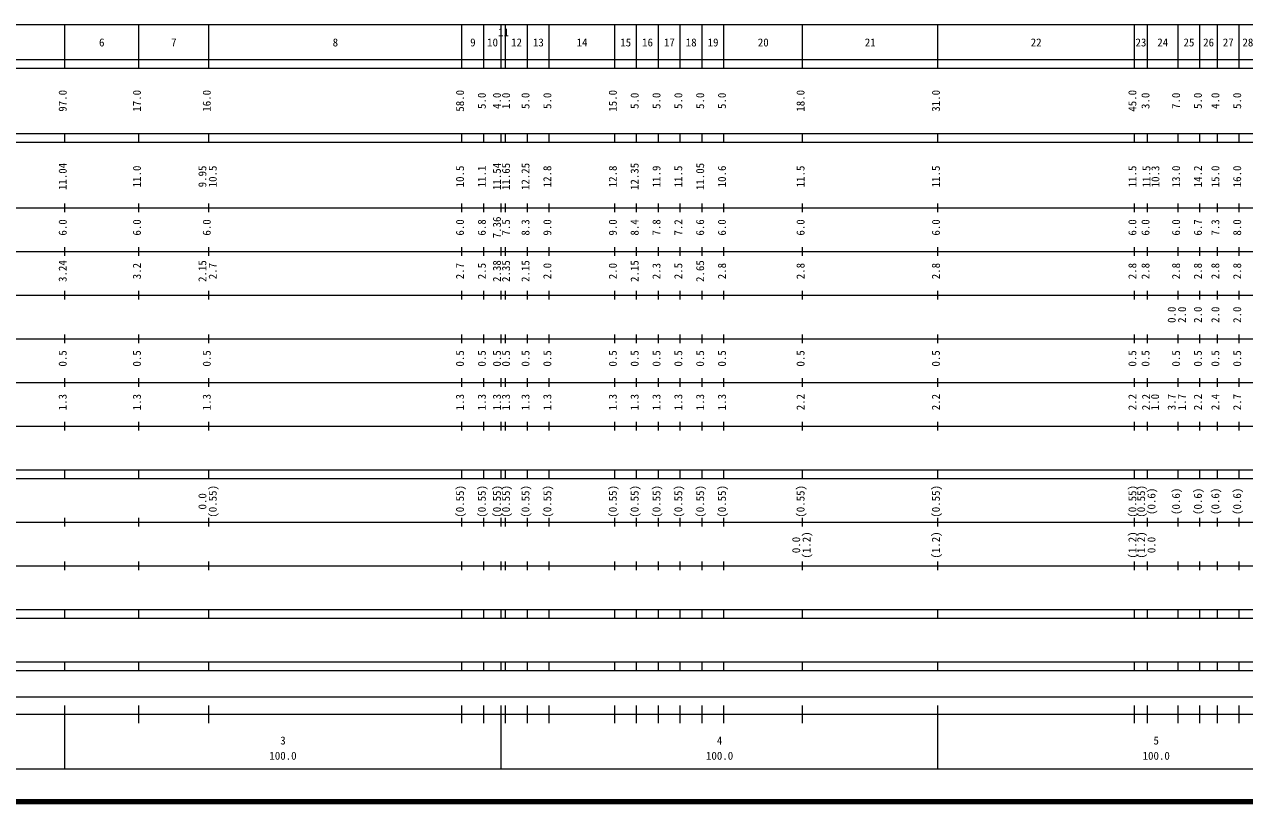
# Model space of a CAD drawing. Units: millimetres on the paper, enlarged 1000 times. Extents: x 40000 to 680000, y 20000 to 380000.
# Drawn here: x 258778 to 538242, y 20000 to 198000 of the extents above; entities that cross this region are included whole.
import ezdxf
from ezdxf.enums import TextEntityAlignment as Align

# ---------------------------------------------------------------- set-up
doc = ezdxf.new("R2010")
doc.units = ezdxf.units.MM
doc.header["$LTSCALE"] = 1000
doc.layers.add('M-TTL', color=2, linetype='Continuous', lineweight=140)
doc.layers.add('M-TTL-BAND', color=7, linetype='Continuous', lineweight=13)
doc.styles.add('ＭＳ ゴシック', font='')
doc.styles.get('ＭＳ ゴシック').set_extended_font_data('MS Gothic')

msp = doc.modelspace()

# ---------------------------------------------------------------- linework, layer by layer
at = {"layer": 'M-TTL'}
msp.add_line((40000, 20000), (680000, 20000), dxfattribs=at)
at = {"layer": 'M-TTL-BAND'}
for p, q in [((68000, 198000), (579000, 198000)), ((268000, 188000), (268000, 198000)), ((285000, 188000), (285000, 198000)), ((301000, 188000), (301000, 198000)), ((359000, 188000), (359000, 198000)), ((364000, 188000), (364000, 198000)), ((368000, 188000), (368000, 198000)), ((369000, 188000), (369000, 198000)), ((374000, 188000), (374000, 198000)), ((379000, 188000), (379000, 198000)), ((394000, 188000), (394000, 198000)), ((399000, 188000), (399000, 198000)), ((404000, 188000), (404000, 198000)), ((409000, 188000), (409000, 198000)), ((414000, 188000), (414000, 198000)), ((419000, 188000), (419000, 198000)), ((437000, 188000), (437000, 198000)), ((468000, 188000), (468000, 198000)), ((513000, 188000), (513000, 198000)), ((516000, 188000), (516000, 198000)), ((523000, 188000), (523000, 198000)), ((528000, 188000), (528000, 198000)), ((532000, 188000), (532000, 198000)), ((537000, 188000), (537000, 198000)), ((40000, 190000), (579000, 190000)), ((40000, 188000), (579000, 188000)), ((40000, 173000), (579000, 173000)), ((40000, 171000), (579000, 171000)), ((268000, 171000), (268000, 173000)), ((285000, 171000), (285000, 173000)), ((301000, 171000), (301000, 173000)), ((359000, 171000), (359000, 173000)), ((364000, 171000), (364000, 173000)), ((368000, 171000), (368000, 173000)), ((369000, 171000), (369000, 173000)), ((374000, 171000), (374000, 173000)), ((379000, 171000), (379000, 173000)), ((394000, 171000), (394000, 173000)), ((399000, 171000), (399000, 173000)), ((404000, 171000), (404000, 173000)), ((409000, 171000), (409000, 173000)), ((414000, 171000), (414000, 173000)), ((419000, 171000), (419000, 173000)), ((437000, 171000), (437000, 173000)), ((468000, 171000), (468000, 173000)), ((513000, 171000), (513000, 173000)), ((516000, 171000), (516000, 173000)), ((523000, 171000), (523000, 173000)), ((528000, 171000), (528000, 173000)), ((532000, 171000), (532000, 173000)), ((537000, 171000), (537000, 173000)), ((268000, 155000), (268000, 157000)), ((285000, 155000), (285000, 157000)), ((301000, 155000), (301000, 157000)), ((359000, 155000), (359000, 157000)), ((364000, 155000), (364000, 157000)), ((368000, 155000), (368000, 157000)), ((369000, 155000), (369000, 157000)), ((374000, 155000), (374000, 157000)), ((379000, 155000), (379000, 157000)), ((394000, 155000), (394000, 157000)), ((399000, 155000), (399000, 157000)), ((404000, 155000), (404000, 157000)), ((409000, 155000), (409000, 157000)), ((414000, 155000), (414000, 157000)), ((419000, 155000), (419000, 157000)), ((437000, 155000), (437000, 157000)), ((468000, 155000), (468000, 157000)), ((513000, 155000), (513000, 157000)), ((516000, 155000), (516000, 157000)), ((523000, 155000), (523000, 157000)), ((528000, 155000), (528000, 157000)), ((532000, 155000), (532000, 157000)), ((537000, 155000), (537000, 157000)), ((40000, 156000), (579000, 156000)), ((46000, 146000), (579000, 146000)), ((268000, 145000), (268000, 147000)), ((285000, 145000), (285000, 147000)), ((301000, 145000), (301000, 147000)), ((359000, 145000), (359000, 147000)), ((364000, 145000), (364000, 147000)), ((368000, 145000), (368000, 147000)), ((369000, 145000), (369000, 147000)), ((374000, 145000), (374000, 147000)), ((379000, 145000), (379000, 147000)), ((394000, 145000), (394000, 147000)), ((399000, 145000), (399000, 147000)), ((404000, 145000), (404000, 147000)), ((409000, 145000), (409000, 147000)), ((414000, 145000), (414000, 147000)), ((419000, 145000), (419000, 147000)), ((437000, 145000), (437000, 147000)), ((468000, 145000), (468000, 147000)), ((513000, 145000), (513000, 147000)), ((516000, 145000), (516000, 147000)), ((523000, 145000), (523000, 147000)), ((528000, 145000), (528000, 147000)), ((532000, 145000), (532000, 147000)), ((537000, 145000), (537000, 147000)), ((268000, 135000), (268000, 137000)), ((285000, 135000), (285000, 137000)), ((301000, 135000), (301000, 137000)), ((359000, 135000), (359000, 137000)), ((364000, 135000), (364000, 137000)), ((368000, 135000), (368000, 137000)), ((369000, 135000), (369000, 137000)), ((374000, 135000), (374000, 137000)), ((379000, 135000), (379000, 137000)), ((394000, 135000), (394000, 137000)), ((399000, 135000), (399000, 137000)), ((404000, 135000), (404000, 137000)), ((409000, 135000), (409000, 137000)), ((414000, 135000), (414000, 137000)), ((419000, 135000), (419000, 137000)), ((437000, 135000), (437000, 137000)), ((468000, 135000), (468000, 137000)), ((513000, 135000), (513000, 137000)), ((516000, 135000), (516000, 137000)), ((523000, 135000), (523000, 137000)), ((528000, 135000), (528000, 137000)), ((532000, 135000), (532000, 137000)), ((537000, 135000), (537000, 137000)), ((52000, 136000), (579000, 136000)), ((46000, 126000), (579000, 126000)), ((268000, 125000), (268000, 127000)), ((285000, 125000), (285000, 127000)), ((301000, 125000), (301000, 127000)), ((359000, 125000), (359000, 127000)), ((364000, 125000), (364000, 127000)), ((368000, 125000), (368000, 127000)), ((369000, 125000), (369000, 127000)), ((374000, 125000), (374000, 127000)), ((379000, 125000), (379000, 127000)), ((394000, 125000), (394000, 127000)), ((399000, 125000), (399000, 127000)), ((404000, 125000), (404000, 127000)), ((409000, 125000), (409000, 127000)), ((414000, 125000), (414000, 127000)), ((419000, 125000), (419000, 127000)), ((437000, 125000), (437000, 127000)), ((468000, 125000), (468000, 127000)), ((513000, 125000), (513000, 127000)), ((516000, 125000), (516000, 127000)), ((523000, 125000), (523000, 127000)), ((528000, 125000), (528000, 127000)), ((532000, 125000), (532000, 127000)), ((537000, 125000), (537000, 127000)), ((52000, 116000), (579000, 116000)), ((268000, 115000), (268000, 117000)), ((285000, 115000), (285000, 117000)), ((301000, 115000), (301000, 117000)), ((359000, 115000), (359000, 117000)), ((364000, 115000), (364000, 117000)), ((368000, 115000), (368000, 117000)), ((369000, 115000), (369000, 117000)), ((374000, 115000), (374000, 117000)), ((379000, 115000), (379000, 117000)), ((394000, 115000), (394000, 117000)), ((399000, 115000), (399000, 117000)), ((404000, 115000), (404000, 117000)), ((409000, 115000), (409000, 117000)), ((414000, 115000), (414000, 117000)), ((419000, 115000), (419000, 117000)), ((437000, 115000), (437000, 117000)), ((468000, 115000), (468000, 117000)), ((513000, 115000), (513000, 117000)), ((516000, 115000), (516000, 117000)), ((523000, 115000), (523000, 117000)), ((528000, 115000), (528000, 117000)), ((532000, 115000), (532000, 117000)), ((537000, 115000), (537000, 117000)), ((268000, 105000), (268000, 107000)), ((285000, 105000), (285000, 107000)), ((301000, 105000), (301000, 107000)), ((359000, 105000), (359000, 107000)), ((364000, 105000), (364000, 107000)), ((368000, 105000), (368000, 107000)), ((369000, 105000), (369000, 107000)), ((374000, 105000), (374000, 107000)), ((379000, 105000), (379000, 107000)), ((394000, 105000), (394000, 107000)), ((399000, 105000), (399000, 107000)), ((404000, 105000), (404000, 107000)), ((409000, 105000), (409000, 107000)), ((414000, 105000), (414000, 107000)), ((419000, 105000), (419000, 107000)), ((437000, 105000), (437000, 107000)), ((468000, 105000), (468000, 107000)), ((513000, 105000), (513000, 107000)), ((516000, 105000), (516000, 107000)), ((523000, 105000), (523000, 107000)), ((528000, 105000), (528000, 107000)), ((532000, 105000), (532000, 107000)), ((537000, 105000), (537000, 107000)), ((46000, 106000), (579000, 106000)), ((40000, 96000), (579000, 96000)), ((268000, 94000), (268000, 96000)), ((285000, 94000), (285000, 96000)), ((301000, 94000), (301000, 96000)), ((359000, 94000), (359000, 96000)), ((364000, 94000), (364000, 96000)), ((368000, 94000), (368000, 96000)), ((369000, 94000), (369000, 96000)), ((374000, 94000), (374000, 96000)), ((379000, 94000), (379000, 96000)), ((394000, 94000), (394000, 96000)), ((399000, 94000), (399000, 96000)), ((404000, 94000), (404000, 96000)), ((409000, 94000), (409000, 96000)), ((414000, 94000), (414000, 96000)), ((419000, 94000), (419000, 96000)), ((437000, 94000), (437000, 96000)), ((468000, 94000), (468000, 96000)), ((513000, 94000), (513000, 96000)), ((516000, 94000), (516000, 96000)), ((523000, 94000), (523000, 96000)), ((528000, 94000), (528000, 96000)), ((532000, 94000), (532000, 96000)), ((537000, 94000), (537000, 96000)), ((40000, 94000), (579000, 94000)), ((49000, 84000), (579000, 84000)), ((268000, 83000), (268000, 85000)), ((285000, 83000), (285000, 85000)), ((301000, 83000), (301000, 85000)), ((359000, 83000), (359000, 85000)), ((364000, 83000), (364000, 85000)), ((368000, 83000), (368000, 85000)), ((369000, 83000), (369000, 85000)), ((374000, 83000), (374000, 85000)), ((379000, 83000), (379000, 85000)), ((394000, 83000), (394000, 85000)), ((399000, 83000), (399000, 85000)), ((404000, 83000), (404000, 85000)), ((409000, 83000), (409000, 85000)), ((414000, 83000), (414000, 85000)), ((419000, 83000), (419000, 85000)), ((437000, 83000), (437000, 85000)), ((468000, 83000), (468000, 85000)), ((513000, 83000), (513000, 85000)), ((516000, 83000), (516000, 85000)), ((523000, 83000), (523000, 85000)), ((528000, 83000), (528000, 85000)), ((532000, 83000), (532000, 85000)), ((537000, 83000), (537000, 85000)), ((40000, 74000), (579000, 74000)), ((268000, 73000), (268000, 75000)), ((285000, 73000), (285000, 75000)), ((301000, 73000), (301000, 75000)), ((359000, 73000), (359000, 75000)), ((364000, 73000), (364000, 75000)), ((368000, 73000), (368000, 75000)), ((369000, 73000), (369000, 75000)), ((374000, 73000), (374000, 75000)), ((379000, 73000), (379000, 75000)), ((394000, 73000), (394000, 75000)), ((399000, 73000), (399000, 75000)), ((404000, 73000), (404000, 75000)), ((409000, 73000), (409000, 75000)), ((414000, 73000), (414000, 75000)), ((419000, 73000), (419000, 75000)), ((437000, 73000), (437000, 75000)), ((468000, 73000), (468000, 75000)), ((513000, 73000), (513000, 75000)), ((516000, 73000), (516000, 75000)), ((523000, 73000), (523000, 75000)), ((528000, 73000), (528000, 75000)), ((532000, 73000), (532000, 75000)), ((537000, 73000), (537000, 75000)), ((40000, 64000), (579000, 64000)), ((40000, 62000), (579000, 62000)), ((268000, 62000), (268000, 64000)), ((285000, 62000), (285000, 64000)), ((301000, 62000), (301000, 64000)), ((359000, 62000), (359000, 64000)), ((364000, 62000), (364000, 64000)), ((368000, 62000), (368000, 64000)), ((369000, 62000), (369000, 64000)), ((374000, 62000), (374000, 64000)), ((379000, 62000), (379000, 64000)), ((394000, 62000), (394000, 64000)), ((399000, 62000), (399000, 64000)), ((404000, 62000), (404000, 64000)), ((409000, 62000), (409000, 64000)), ((414000, 62000), (414000, 64000)), ((419000, 62000), (419000, 64000)), ((437000, 62000), (437000, 64000)), ((468000, 62000), (468000, 64000)), ((513000, 62000), (513000, 64000)), ((516000, 62000), (516000, 64000)), ((523000, 62000), (523000, 64000)), ((528000, 62000), (528000, 64000)), ((532000, 62000), (532000, 64000)), ((537000, 62000), (537000, 64000)), ((40000, 52000), (579000, 52000)), ((268000, 50000), (268000, 52000)), ((285000, 50000), (285000, 52000)), ((301000, 50000), (301000, 52000)), ((359000, 50000), (359000, 52000)), ((364000, 50000), (364000, 52000)), ((368000, 50000), (368000, 52000)), ((369000, 50000), (369000, 52000)), ((374000, 50000), (374000, 52000)), ((379000, 50000), (379000, 52000)), ((394000, 50000), (394000, 52000)), ((399000, 50000), (399000, 52000)), ((404000, 50000), (404000, 52000)), ((409000, 50000), (409000, 52000)), ((414000, 50000), (414000, 52000)), ((419000, 50000), (419000, 52000)), ((437000, 50000), (437000, 52000)), ((468000, 50000), (468000, 52000)), ((513000, 50000), (513000, 52000)), ((516000, 50000), (516000, 52000)), ((523000, 50000), (523000, 52000)), ((528000, 50000), (528000, 52000)), ((532000, 50000), (532000, 52000)), ((537000, 50000), (537000, 52000)), ((40000, 50000), (579000, 50000)), ((71000, 44000), (565000, 44000)), ((268000, 27500), (268000, 42000)), ((285000, 38000), (285000, 42000)), ((301000, 38000), (301000, 42000)), ((359000, 38000), (359000, 42000)), ((364000, 38000), (364000, 42000)), ((368000, 27500), (368000, 42000)), ((369000, 38000), (369000, 42000)), ((374000, 38000), (374000, 42000)), ((379000, 38000), (379000, 42000)), ((394000, 38000), (394000, 42000)), ((399000, 38000), (399000, 42000)), ((404000, 38000), (404000, 42000)), ((409000, 38000), (409000, 42000)), ((414000, 38000), (414000, 42000)), ((419000, 38000), (419000, 42000)), ((437000, 38000), (437000, 42000)), ((468000, 27500), (468000, 42000)), ((513000, 38000), (513000, 42000)), ((516000, 38000), (516000, 42000)), ((523000, 38000), (523000, 42000)), ((528000, 38000), (528000, 42000)), ((532000, 38000), (532000, 42000)), ((537000, 38000), (537000, 42000)), ((40000, 40000), (579000, 40000)), ((68000, 27500), (579000, 27500))]:
    msp.add_line(p, q, dxfattribs=at)

# ---------------------------------------------------------------- texts
at = {"layer": 'M-TTL-BAND', "style": 'ＭＳ ゴシック'}
for s, p in [('11', (368500, 194720)), ('6', (276500, 192405)), ('7', (293000, 192405)), ('8', (330000, 192405)), ('9', (361500, 192405)), ('10', (366000, 192405)), ('12', (371500, 192405)), ('13', (376500, 192405)), ('14', (386500, 192405)), ('15', (396500, 192405)), ('16', (401500, 192405)), ('17', (406500, 192405)), ('18', (411500, 192405)), ('19', (416500, 192405)), ('20', (428000, 192405)), ('21', (452500, 192405)), ('22', (490500, 192405)), ('23', (514500, 192405)), ('24', (519500, 192405)), ('25', (525500, 192405)), ('26', (530000, 192405)), ('27', (534500, 192405)), ('28', (539000, 192405)), ('3', (318000, 32523)), ('4', (418000, 32523)), ('5', (518000, 32523)), ('100.0', (318000, 29033)), ('100.0', (418000, 29033)), ('100.0', (518000, 29033))]:
    msp.add_text(s, height=1833, dxfattribs=at).set_placement(p, align=Align.BOTTOM_CENTER)
for s, p in [('97.0', (269000, 180500)), ('17.0', (286000, 180500)), ('16.0', (302000, 180500)), ('58.0', (360000, 180500)), ('5.0', (365000, 180500)), ('4.0', (368463, 180500)), ('1.0', (370536, 180500)), ('5.0', (375000, 180500)), ('5.0', (380000, 180500)), ('15.0', (395000, 180500)), ('5.0', (400000, 180500)), ('5.0', (405000, 180500)), ('5.0', (410000, 180500)), ('5.0', (415000, 180500)), ('5.0', (420000, 180500)), ('18.0', (438000, 180500)), ('31.0', (469000, 180500)), ('45.0', (514000, 180500)), ('3.0', (517000, 180500)), ('7.0', (524000, 180500)), ('5.0', (529000, 180500)), ('4.0', (533000, 180500)), ('5.0', (538000, 180500)), ('11.04', (269000, 163174)), ('11.0', (286000, 163174)), ('9.95', (301000, 163174)), ('10.5', (303370, 163174)), ('10.5', (360000, 163174)), ('11.1', (365000, 163174)), ('11.54', (368463, 163174)), ('11.65', (370536, 163174)), ('12.25', (375000, 163174)), ('12.8', (380000, 163174)), ('12.8', (395000, 163174)), ('12.35', (400000, 163174)), ('11.9', (405000, 163174)), ('11.5', (410000, 163174)), ('11.05', (415000, 163174)), ('10.6', (420000, 163174)), ('11.5', (438000, 163174)), ('11.5', (469000, 163174)), ('11.5', (514000, 163174)), ('11.5', (517214, 163174)), ('10.3', (519268, 163174)), ('13.0', (524000, 163174)), ('14.2', (529000, 163174)), ('15.0', (533000, 163174)), ('16.0', (538000, 163174)), ('7.36', (368463, 151500)), ('6.0', (269000, 151500)), ('6.0', (286000, 151500)), ('6.0', (302000, 151500)), ('6.0', (360000, 151500)), ('6.8', (365000, 151500)), ('7.5', (370536, 151500)), ('8.3', (375000, 151500)), ('9.0', (380000, 151500)), ('9.0', (395000, 151500)), ('8.4', (400000, 151500)), ('7.8', (405000, 151500)), ('7.2', (410000, 151500)), ('6.6', (415000, 151500)), ('6.0', (420000, 151500)), ('6.0', (438000, 151500)), ('6.0', (469000, 151500)), ('6.0', (514000, 151500)), ('6.0', (517000, 151500)), ('6.0', (524000, 151500)), ('6.7', (529000, 151500)), ('7.3', (533000, 151500)), ('8.0', (538000, 151500)), ('3.24', (269000, 141500)), ('3.2', (286000, 141500)), ('2.15', (301000, 141500)), ('2.7', (303370, 141500)), ('2.7', (360000, 141500)), ('2.5', (365000, 141500)), ('2.38', (368463, 141500)), ('2.35', (370536, 141500)), ('2.15', (375000, 141500)), ('2.0', (380000, 141500)), ('2.0', (395000, 141500)), ('2.15', (400000, 141500)), ('2.3', (405000, 141500)), ('2.5', (410000, 141500)), ('2.65', (415000, 141500)), ('2.8', (420000, 141500)), ('2.8', (438000, 141500)), ('2.8', (469000, 141500)), ('2.8', (514000, 141500)), ('2.8', (517000, 141500)), ('2.8', (524000, 141500)), ('2.8', (529000, 141500)), ('2.8', (533000, 141500)), ('2.8', (538000, 141500)), ('0.0', (523000, 131500)), ('2.0', (525370, 131500)), ('2.0', (529000, 131500)), ('2.0', (533000, 131500)), ('2.0', (538000, 131500)), ('0.5', (269000, 121500)), ('0.5', (286000, 121500)), ('0.5', (302000, 121500)), ('0.5', (360000, 121500)), ('0.5', (365000, 121500)), ('0.5', (368463, 121500)), ('0.5', (370536, 121500)), ('0.5', (375000, 121500)), ('0.5', (380000, 121500)), ('0.5', (395000, 121500)), ('0.5', (400000, 121500)), ('0.5', (405000, 121500)), ('0.5', (410000, 121500)), ('0.5', (415000, 121500)), ('0.5', (420000, 121500)), ('0.5', (438000, 121500)), ('0.5', (469000, 121500)), ('0.5', (514000, 121500)), ('0.5', (517000, 121500)), ('0.5', (524000, 121500)), ('0.5', (529000, 121500)), ('0.5', (533000, 121500)), ('0.5', (538000, 121500)), ('1.3', (269000, 111500)), ('1.3', (286000, 111500)), ('1.3', (302000, 111500)), ('1.3', (360000, 111500)), ('1.3', (365000, 111500)), ('1.3', (368463, 111500)), ('1.3', (370536, 111500)), ('1.3', (375000, 111500)), ('1.3', (380000, 111500)), ('1.3', (395000, 111500)), ('1.3', (400000, 111500)), ('1.3', (405000, 111500)), ('1.3', (410000, 111500)), ('1.3', (415000, 111500)), ('1.3', (420000, 111500)), ('2.2', (438000, 111500)), ('2.2', (469000, 111500)), ('2.2', (514000, 111500)), ('2.2', (517130, 111500)), ('1.0', (519184, 111500)), ('3.7', (523000, 111500)), ('1.7', (525370, 111500)), ('2.2', (529000, 111500)), ('2.4', (533000, 111500)), ('2.7', (538000, 111500)), ('0.0', (301000, 88764)), ('(0.55)', (303370, 88764)), ('(0.55)', (360000, 88764)), ('(0.55)', (365000, 88764)), ('(0.55)', (368463, 88764)), ('(0.55)', (370536, 88764)), ('(0.55)', (375000, 88764)), ('(0.55)', (380000, 88764)), ('(0.55)', (395000, 88764)), ('(0.55)', (400000, 88764)), ('(0.55)', (405000, 88764)), ('(0.55)', (410000, 88764)), ('(0.55)', (415000, 88764)), ('(0.55)', (420000, 88764)), ('(0.55)', (438000, 88764)), ('(0.55)', (469000, 88764)), ('(0.55)', (514000, 88764)), ('(0.55)', (516000, 88764)), ('(0.6)', (518370, 88764)), ('(0.6)', (524000, 88764)), ('(0.6)', (529000, 88764)), ('(0.6)', (533000, 88764)), ('(0.6)', (538000, 88764)), ('(1.2)', (439370, 78764)), ('(1.2)', (469000, 78764)), ('(1.2)', (514000, 78764)), ('(1.2)', (516000, 78764)), ('0.0', (437000, 78764)), ('0.0', (518370, 78764))]:
    msp.add_text(s, height=1833, rotation=90, dxfattribs=at).set_placement(p, align=Align.BOTTOM_CENTER)

doc.saveas('drawing.dxf')
